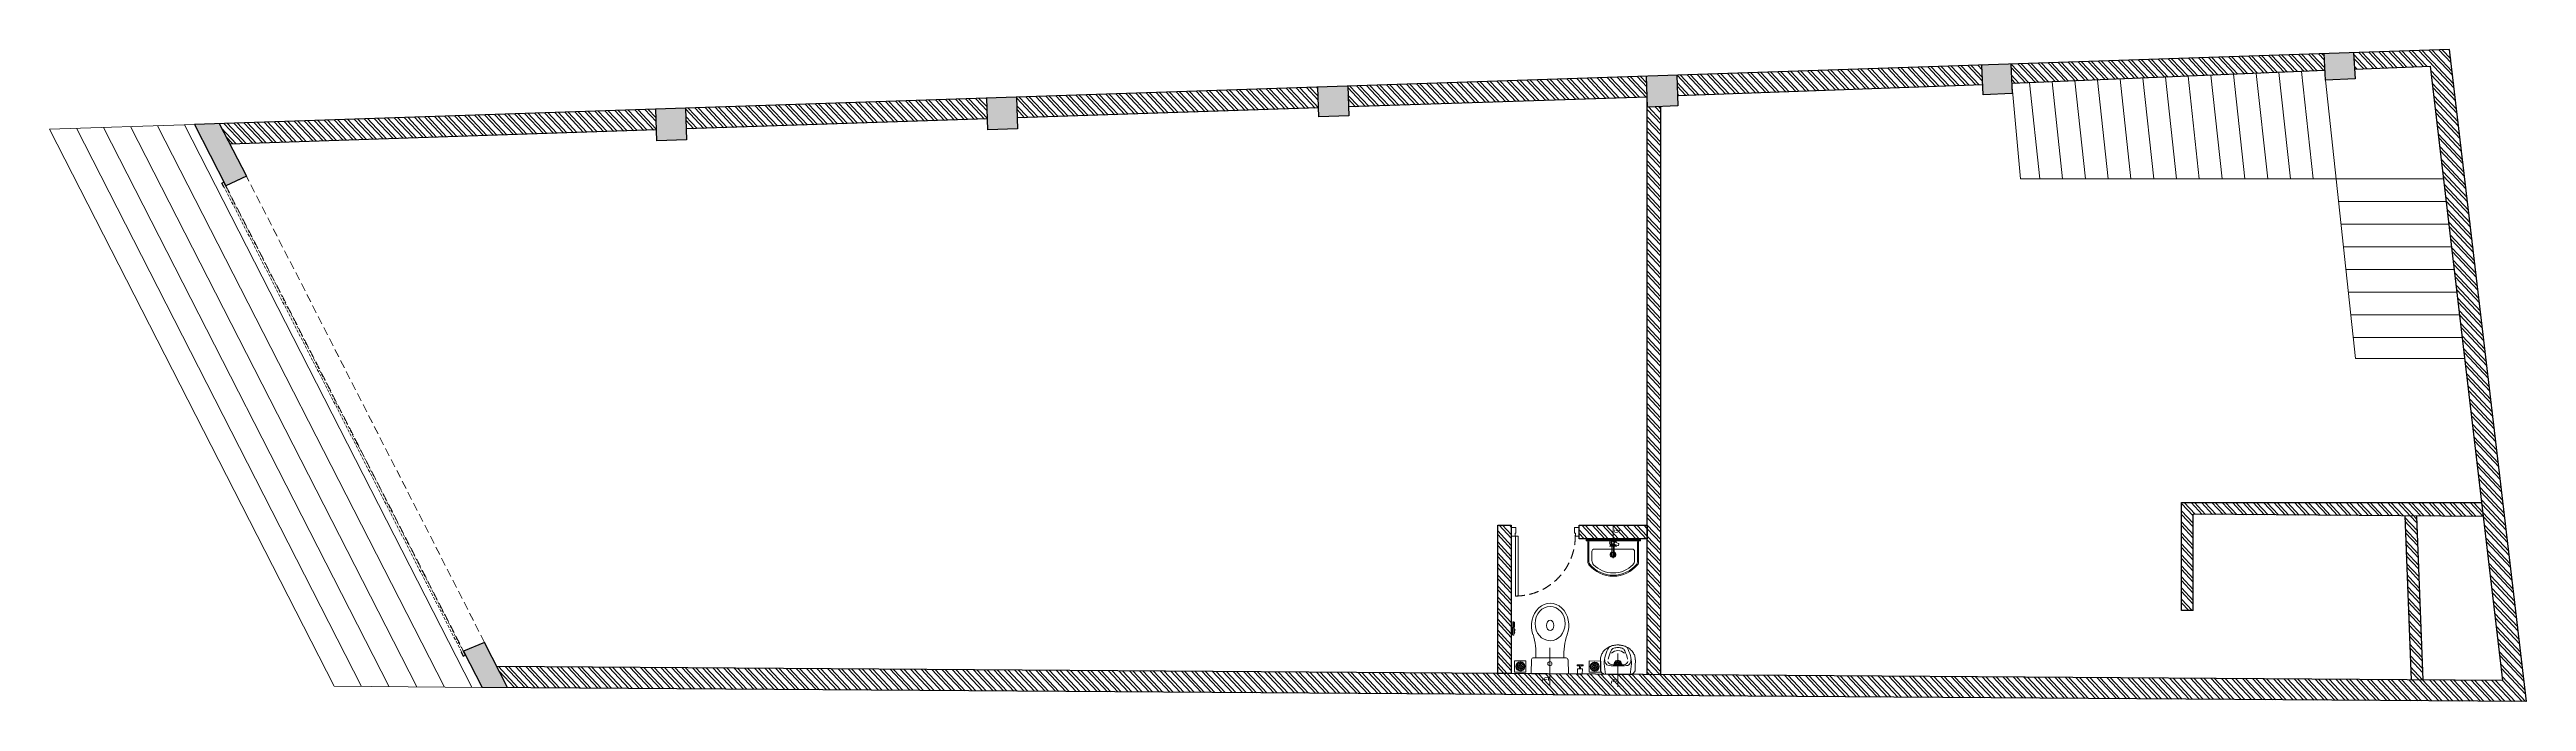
# Model space of a CAD drawing. Header units: feet. Extents: x -27332 to 0, y 0 to 7197.
import ezdxf

# ---------------------------------------------------------------- set-up
doc = ezdxf.new("R2010")
doc.units = ezdxf.units.FT
doc.header["$LTSCALE"] = 33
doc.header["$MEASUREMENT"] = 0
for name, pattern in [('a_p6_plan_L18$0$HIDDEN', [0.375, 0.25, -0.125]), ('CENTER', [2, 1.25, -0.25, 0.25, -0.25]), ('DOT2', [0.125, 0, -0.125]), ('HIDDEN', [9.525, 6.35, -3.175]), ('HIDDEN2', [4.7625, 3.175, -1.5875]), ('HIDDENX2', [0.75, 0.5, -0.25])]:
    doc.linetypes.add(name, pattern=pattern)
for name, color, linetype, lineweight in [('A-shutter', 8, 'Continuous', 18), ('beam', 90, 'Continuous', 9), ('centerline-toilets', 2, 'CENTER', 13), ('Door', 2, 'Continuous', 13), ('ele', 252, 'Continuous', 13), ('Fhitting', 152, 'Continuous', 30), ('LENS-DOOR', 34, 'Continuous', 20), ('LN-HATCH', 251, 'Continuous', 0), ('Mirror', 150, 'Continuous', 20), ('Panelling', 65, 'Continuous', 18), ('PARTITION', 22, 'Continuous', 30), ('rolling shutter', 1, 'Continuous', 5), ('Steps', 4, 'Continuous', 9), ('Toilet', 5, 'Continuous', 9)]:
    doc.layers.add(name, color=color, linetype=linetype, lineweight=lineweight)
doc.layers.add('A-WALL', color=1, linetype='Continuous')
doc.layers.add('column', color=10, linetype='Continuous')
doc.styles.get("Standard").update_dxf_attribs({"font": 'GILC____.TTF'})
pattern_1 = [(133.11, (-3282554.54, 5460117.466), (-60.7760807, -56.89315), []), (133.11, (-3282553.24, 5460156.69), (-60.7760807, -56.89315), [])]

# ---------------------------------------------------------------- blocks, each defined once
blk = doc.blocks.new('DLF-RSP-AR-CD-DWG-4DT-3113$0$X-TYPICAL TOILET UPPER FLOORS - 02$0$urinals')
at = {"layer": 'Toilet'}
for p, q in [((0, -16), (0, 8)), ((-46, -115), (46, -115)), ((0, -105), (0, -161))]:
    blk.add_line(p, q, dxfattribs=at)
blk.add_lwpolyline([(135, 0), (-135, 0, 0.036949), (-150, -116, 0.138094), (-100, -297, 0.221721), (-52, -318, 0.062656), (0, -325, 0.062656), (52, -318, 0.221721), (100, -297, 0.138094), (150, -116, 0.036949)], format="xyb", close=True, dxfattribs=at)
for centre, radius, start, end in [((-91, -153), 53.8, 148.4868, 188.6401), ((-94, -145), 47.1, 93.3708, 154.4824), ((-71, -150), 40.2, 106.7016, 169.725), ((414, -38), 538, 193.994, 204.5632), ((3, -1238), 1145, 90.1625, 95.0265), ((-51, -225), 119, 89.5454, 105.8857), ((-30, -241), 50, 204.5632, 250.4606), ((-2, -165), 97.6, 225, 270.9552), ((0, -996), 891, 89.9918, 93.182), ((0, -115), 40, 167.428, 12.572), ((0, -115), 33, 164.1814, 15.8186), ((0, -115), 32, 163.6049, 16.3951), ((0, -115), 22.6, 155.6653, 24.3347), ((0, -115), 14.7, 139.9109, 40.0891), ((-3, -1238), 1145, 84.9735, 89.8375), ((0, -996), 891, 86.818, 90.0082), ((2, -165), 97.6, 269.0448, 315), ((30, -241), 50, 289.5394, 335.4368), ((51, -225), 119, 74.1143, 90.4546), ((-414, -38), 538, 335.4368, 346.006), ((71, -150), 40.2, 10.275, 73.2984), ((94, -145), 47.1, 25.5176, 86.6292), ((91, -153), 53.8, 351.3599, 31.5132), ((-2, -161), 135, 250.4606, 270.6492), ((2, -161), 135, 269.3508, 289.5394)]:
    blk.add_arc(centre, radius, start, end, dxfattribs=at)
blk.add_open_spline([(135, 0), (105, 0), (76, 0), (-13, 0), (-73, 0), (-133, 0), (-133, 0), (-134, 0), (-134, 0), (-135, 0), (-135, 0), (-135, 0), (-135, 0), (-135, 0), (-135, 0), (-135, 0), (-135, 0), (-135, 0), (-135, 0), (-135, 0), (-135, 0), (-135, 0), (-135, 0), (-136, 0), (-136, 0), (-136, 0), (-137, 0), (-138, 0), (-138, 0), (-141, 0), (-142, 0), (-146, -1), (-149, -2), (-155, -3), (-158, -5), (-163, -7), (-166, -9), (-171, -13), (-173, -15), (-178, -19), (-180, -22), (-184, -27), (-185, -29), (-188, -35), (-189, -38), (-191, -43), (-191, -46), (-192, -50), (-192, -51), (-192, -52), (-192, -54), (-193, -56), (-193, -56), (-193, -57), (-193, -57), (-193, -57), (-193, -57), (-193, -57), (-193, -57), (-193, -57), (-193, -57), (-193, -58), (-193, -58), (-193, -58), (-193, -58), (-193, -58), (-193, -58), (-193, -58), (-193, -59), (-193, -59), (-193, -60), (-193, -61), (-193, -62), (-193, -65), (-193, -66), (-193, -72), (-193, -75), (-193, -86), (-193, -93), (-193, -114), (-193, -128), (-193, -146), (-193, -145), (-193, -149), (-193, -150), (-193, -154), (-193, -156), (-193, -159), (-193, -159), (-193, -159), (-193, -159), (-193, -160), (-193, -160), (-193, -160), (-193, -160), (-193, -160), (-193, -160), (-193, -160), (-193, -160), (-193, -160), (-193, -160), (-193, -160), (-193, -161), (-193, -161), (-193, -161), (-193, -162), (-193, -162), (-192, -164), (-192, -165), (-192, -168), (-192, -170), (-192, -176), (-191, -180), (-189, -191), (-188, -198), (-183, -212), (-180, -219), (-173, -233), (-169, -240), (-159, -253), (-154, -259), (-142, -271), (-136, -277), (-123, -287), (-115, -292), (-101, -301), (-93, -305), (-77, -311), (-69, -314), (-53, -319), (-44, -321), (-28, -323), (-20, -324), (-9, -325), (-7, -325), (-3, -325), (-1, -325), (2, -325), (4, -325), (8, -325), (11, -325), (21, -324), (27, -323), (42, -321), (50, -319), (67, -315), (75, -312), (92, -305), (100, -301), (115, -292), (123, -288), (136, -277), (143, -271), (155, -259), (160, -252), (170, -238), (174, -231), (181, -217), (184, -210), (188, -195), (190, -188), (191, -179), (191, -178), (192, -174), (192, -171), (192, -168), (192, -167), (192, -164), (192, -162), (192, -160), (192, -160), (192, -160), (192, -160), (192, -160), (192, -159), (192, -159), (192, -159), (192, -158), (192, -157), (192, -156), (192, -155), (192, -152), (192, -150), (192, -143), (192, -144), (192, -132), (192, -124), (192, -99), (192, -82), (192, -65), (192, -64), (192, -62), (192, -60), (192, -58), (192, -58), (192, -57), (192, -57), (192, -57), (192, -57), (192, -57), (192, -57), (192, -57), (192, -57), (192, -57), (192, -57), (192, -56), (192, -56), (192, -55), (192, -55), (192, -53), (192, -52), (192, -48), (191, -46), (190, -40), (189, -37), (186, -31), (184, -28), (180, -22), (178, -19), (173, -14), (170, -12), (164, -8), (161, -6), (155, -3), (151, -2), (145, -1), (142, 0), (137, 0), (136, 0), (135, 0)], degree=3, knots=[0, 0, 0, 0, 0.329607, 0.329607, 0.988822, 0.988822, 0.996691, 0.996691, 0.998638, 0.998638, 0.99992, 0.99992, 1.000227, 1.000227, 1.000534, 1.000534, 1.001148, 1.001148, 1.002375, 1.002375, 1.00483, 1.00483, 1.009739, 1.009739, 1.019558, 1.019558, 1.039196, 1.039196, 1.078472, 1.078472, 1.157024, 1.157024, 1.314128, 1.314128, 1.471232, 1.471232, 1.628335, 1.628335, 1.785439, 1.785439, 1.942543, 1.942543, 2.099647, 2.099647, 2.256751, 2.256751, 2.413855, 2.413855, 2.450944, 2.450944, 2.525122, 2.525122, 2.556641, 2.556641, 2.563699, 2.563699, 2.567479, 2.567479, 2.57001, 2.57001, 2.570783, 2.570783, 2.572328, 2.572328, 2.573873, 2.573873, 2.576964, 2.576964, 2.583145, 2.583145, 2.595507, 2.595507, 2.620232, 2.620232, 2.669681, 2.669681, 2.76858, 2.76858, 2.966376, 2.966376, 3.36197, 3.36197, 3.45996, 3.45996, 3.491387, 3.491387, 3.554241, 3.554241, 3.562213, 3.562213, 3.566829, 3.566829, 3.570018, 3.570018, 3.570684, 3.570684, 3.571294, 3.571294, 3.571904, 3.571904, 3.573124, 3.573124, 3.575564, 3.575564, 3.580444, 3.580444, 3.590203, 3.590203, 3.609723, 3.609723, 3.648762, 3.648762, 3.72684, 3.72684, 3.861362, 3.861362, 3.995884, 3.995884, 4.130406, 4.130406, 4.264928, 4.264928, 4.39945, 4.39945, 4.533972, 4.533972, 4.668494, 4.668494, 4.803016, 4.803016, 4.937539, 4.937539, 5.072061, 5.072061, 5.118026, 5.118026, 5.144558, 5.144558, 5.17109, 5.17109, 5.224154, 5.224154, 5.330281, 5.330281, 5.468863, 5.468863, 5.607445, 5.607445, 5.746027, 5.746027, 5.884609, 5.884609, 6.023191, 6.023191, 6.161773, 6.161773, 6.300355, 6.300355, 6.438937, 6.438937, 6.577519, 6.577519, 6.602876, 6.602876, 6.653589, 6.653589, 6.673028, 6.673028, 6.711906, 6.711906, 6.713712, 6.713712, 6.715518, 6.715518, 6.719129, 6.719129, 6.726351, 6.726351, 6.740796, 6.740796, 6.769686, 6.769686, 6.827466, 6.827466, 6.943027, 6.943027, 7.174147, 7.174147, 7.636387, 7.636387, 7.659394, 7.659394, 7.705407, 7.705407, 7.71212, 7.71212, 7.713128, 7.713128, 7.714137, 7.714137, 7.716153, 7.716153, 7.720185, 7.720185, 7.728249, 7.728249, 7.744378, 7.744378, 7.776636, 7.776636, 7.841152, 7.841152, 7.970184, 7.970184, 8.14844, 8.14844, 8.326696, 8.326696, 8.504953, 8.504953, 8.683209, 8.683209, 8.861465, 8.861465, 9.039722, 9.039722, 9.217978, 9.217978, 9.283185, 9.283185, 9.283185, 9.283185], dxfattribs=at)
blk = doc.blocks.new('jALI')
at = {"layer": 'Toilet', "ltscale": 5}
h = blk.add_hatch(dxfattribs=at)
h.set_pattern_fill('HEX', color=256, scale=50, angle=135, double=1)
h.set_pattern_definition([(135, (-344825.863, 460708.187), (-7.65465545, -7.65465545), [6.25, -12.5]), (255, (-344825.863, 460708.187), (10.4564538, -2.80179835), [6.25, -12.5]), (195, (-344830.282, 460712.606), (2.80179835, -10.4564538), [6.25, -12.5])])
edge = h.paths.add_edge_path()
edge.add_arc((-393188, 163648), 50, -90, 270)
blk.add_lwpolyline([(-393250, 163582), (-393126, 163582), (-393126, 163709), (-393250, 163709)], close=True, dxfattribs=at)
blk.add_circle((-393188, 163648), 50, dxfattribs=at)
blk = doc.blocks.new('Urinal')
at = {"layer": 'centerline-toilets', "linetype": 'HIDDEN', "ltscale": 10}
blk.add_line((0, 231), (0, -137), dxfattribs=at)
at = {"layer": 'Fhitting', "lineweight": 0, "ltscale": 0.5, "rotation": 180}
blk.add_blockref('DLF-RSP-AR-CD-DWG-4DT-3113$0$X-TYPICAL TOILET UPPER FLOORS - 02$0$urinals', (0, 0), dxfattribs=at)
at = {"layer": 'Fhitting', "lineweight": 0, "ltscale": 0.5, "xscale": -1, "rotation": 90}
blk.add_blockref('jALI', (163394, -393104), dxfattribs=at)
at = {"layer": 'centerline-toilets', "linetype": 'DOT2', "insert": (-31, -69), "char_height": 75, "width": 495.83, "attachment_point": 5, "rotation": 270}
blk.add_mtext('{\\fISOCPEUR|b0|i0|c0|p34;℄}', dxfattribs=at)
blk = doc.blocks.new('WC')
at = {"layer": 'centerline-toilets', "linetype": 'HIDDEN', "ltscale": 10}
blk.add_line((0, 286), (0, -135), dxfattribs=at)
at = {"layer": 'Toilet'}
for p, q in [((-413, 567), (-413, 429)), ((-401, 567), (-401, 429)), ((-419, 507), (-425, 507)), ((-425, 507), (-425, 489)), ((-419, 489), (-425, 489)), ((-419, 507), (-419, 489)), ((-419, 504), (-413, 504)), ((-419, 492), (-413, 492)), ((-206, 6), (-202, 157)), ((-200, 0), (200, 0)), ((181, 177), (-183, 177)), ((206, 6), (200, 157))]:
    blk.add_line(p, q, dxfattribs=at)
at = {"layer": 'Toilet', "ltscale": 100}
for p, q in [((366, 103), (300, 103)), ((300, 92), (300, 103)), ((326, 92), (300, 92)), ((307, 0), (307, 57)), ((359, 57), (307, 57)), ((326, 103), (326, 57)), ((340, 103), (340, 57)), ((366, 92), (340, 92)), ((359, 57), (359, 0)), ((366, 92), (366, 103)), ((359, 0), (307, 0))]:
    blk.add_line(p, q, dxfattribs=at)
at = {"layer": 'Toilet'}
blk.add_circle((0, 112), 22.9, dxfattribs=at)
for centre, radius, start, end in [((-407, 567), 6, 0, 180), ((-407, 429), 6, 180, 0), ((-776, 231), 622, 354.997, 19.0619), ((776, 226), 623, 160.5196, 184.5617), ((-200, 6), 5.72, 177.9546, 270), ((-182, 158), 19.3, 90.3509, 180.8981), ((180, 158), 19.3, 359.1019, 89.6491), ((200, 6), 5.72, 270, 2.0454)]:
    blk.add_arc(centre, radius, start, end, dxfattribs=at)
at = {"layer": 'Toilet', "extrusion": (0, 0, -1)}
for centre, major_axis, ratio, start_param, end_param in [((0, 534), (0, -245), 0.842028, 7.436326, 11.41323), ((0, 535), (0, -57.2), 0.7, 1.570796326794896, 7.853981633974482)]:
    blk.add_ellipse(centre, major_axis=major_axis, ratio=ratio, start_param=start_param, end_param=end_param, dxfattribs=at)
blk.add_ellipse((0, 555), major_axis=(0, -189), ratio=0.878788, dxfattribs=at)
at = {"layer": 'Toilet'}
blk.add_open_spline([(-401, 441), (-397, 441), (-384, 439), (-389, 459), (-396, 480), (-386, 478), (-386, 491), (-403, 487), (-385, 532), (-396, 547), (-391, 570), (-397, 569), (-401, 568)], degree=3, knots=[0, 0, 0, 0, 9.744972, 33.823887, 47.583551, 49.497915, 60.560502, 63.822284, 93.508019, 135.756925, 141.904352, 150.301906, 150.301906, 150.301906, 150.301906], dxfattribs=at)
at = {"layer": 'Fhitting', "lineweight": 0, "ltscale": 0.5, "rotation": 270}
blk.add_blockref('jALI', (-163973, -393109), dxfattribs=at)
at = {"layer": 'centerline-toilets', "linetype": 'DOT2', "insert": (-36, -57), "char_height": 85.83, "width": 567.4, "attachment_point": 5, "rotation": 270}
blk.add_mtext('{\\fISOCPEUR|b0|i0|c0|p34;℄}', dxfattribs=at)
blk = doc.blocks.new('Wash Basin')
at = {"layer": 'PARTITION', "lineweight": 9}
h = blk.add_hatch(dxfattribs=at)
h.set_pattern_fill('ANSI38', color=256, scale=70, angle=990, style=0, double=1)
h.set_pattern_definition([(315, (-64.7135, -33.325), (6.18718, 6.18718), []), (45, (-64.7135, -33.325), (6.18718, 18.56155), [21.875, -13.125])])
h.paths.add_polyline_path([(300, -22), (-300, -22), (-300, -34), (300, -34)])
at = {"layer": 'centerline-toilets', "linetype": 'HIDDEN', "ltscale": 10}
blk.add_line((0, -238), (0, 130), dxfattribs=at)
at = {"layer": 'Mirror', "ltscale": 0.5}
blk.add_lwpolyline([(-300, -34), (-300, -46), (300, -46), (300, -34)], close=True, dxfattribs=at)
at = {"layer": 'Panelling', "lineweight": 9}
blk.add_lwpolyline([(-300, -22), (-300, -34), (300, -34), (300, -22)], close=True, dxfattribs=at)
at = {"layer": 'Toilet', "ltscale": 100}
for p, q in [((-280, -32), (-280, -278)), ((-270, -22), (270, -22)), ((-268, -55), (-268, -278)), ((-258, -45), (258, -45)), ((-15, -89), (-15, -208)), ((11, -208), (11, -89)), ((268, -55), (268, -278)), ((280, -32), (280, -278))]:
    blk.add_line(p, q, dxfattribs=at)
blk.add_lwpolyline([(-235, -264, 0.191896), (-217, -309, 0.420236), (217, -309, 0.191896), (235, -264), (235, -161, 0.414214), (210, -136), (-210, -136, 0.414214), (-235, -161)], format="xyb", close=True, dxfattribs=at)
blk.add_lwpolyline([(41, -103), (-41, -103)], dxfattribs=at)
blk.add_lwpolyline([(23, -62), (58, -74, -0.414214), (61, -81), (58, -93, -0.414214), (50, -96), (16, -85)], format="xyb", dxfattribs=at)
for centre, radius in [((-2, -197), 22.5), ((-2, -67), 17.5)]:
    blk.add_circle(centre, radius, dxfattribs=at)
for centre, radius, start, end in [((-270, -32), 10, 90, 180), ((-258, -55), 10, 90, 180), ((-2, -197), 32.1, 113.0898, 66.246), ((-2, -197), 20.5, 128.0403, 237.2899), ((-2, -197), 20.5, 304.4733, 50.7332), ((258, -55), 10, 0, 90), ((270, -32), 10, 0, 90), ((-230, -278), 50, 180, 218.4461), ((0, -89), 348, 219.2826, 320.7174), ((-230, -278), 38, 180, 218.4461), ((0, -89), 336, 219.313, 320.687), ((230, -278), 38, 321.5539, 0), ((230, -278), 50, 321.5539, 0)]:
    blk.add_arc(centre, radius, start, end, dxfattribs=at)
for centre, major_axis, start_param, end_param in [((-2, -67), (0, 38.3), 4.720493, 9.081982), ((-2, -67), (-0.2, -25.6), 1.769108, 7.074098), ((-2, -208), (-9.04, 9.04), 0.785398, 3.926991), ((-2, -67), (0, 38.3), 3.484555, 4.083576)]:
    blk.add_ellipse(centre, major_axis=major_axis, ratio=1, start_param=start_param, end_param=end_param, dxfattribs=at)
at = {"layer": 'centerline-toilets', "linetype": 'DOT2', "insert": (33, 62), "char_height": 75, "width": 495.83, "attachment_point": 5, "rotation": 90}
blk.add_mtext('{\\fISOCPEUR|b0|i0|c0|p34;℄}', dxfattribs=at)
blk = doc.blocks.new('*U8')
at = {"layer": 'LENS-DOOR'}
for p, q in [((547492, 1778574), (547492, 1779235)), ((547523, 1779235), (547492, 1779235)), ((547523, 1779235), (547523, 1778574)), ((547447, 1778569), (547452, 1778569)), ((547447, 1778484), (547447, 1778569)), ((547447, 1778484), (547452, 1778484)), ((547452, 1778574), (547489, 1778574)), ((547452, 1778569), (547452, 1778574)), ((547452, 1778479), (547452, 1778484)), ((547452, 1778479), (547499, 1778479)), ((547489, 1778540), (547489, 1778574)), ((547489, 1778540), (547499, 1778540)), ((547523, 1778574), (547492, 1778574)), ((547499, 1778479), (547499, 1778540)), ((548145, 1778479), (548145, 1778540)), ((548156, 1778540), (548145, 1778540)), ((548192, 1778479), (548145, 1778479)), ((548192, 1778574), (548156, 1778574)), ((548156, 1778540), (548156, 1778574)), ((548192, 1778569), (548192, 1778574)), ((548197, 1778569), (548192, 1778569)), ((548192, 1778479), (548192, 1778484)), ((548197, 1778484), (548192, 1778484)), ((548197, 1778484), (548197, 1778569))]:
    blk.add_line(p, q, dxfattribs=at)
at = {"layer": 'LENS-DOOR', "color": 7, "linetype": 'HIDDEN2', "extrusion": (0, 0, -1)}
blk.add_ellipse((547492, 1778574), major_axis=(661, 0), ratio=1, start_param=-1.570791, end_param=0.051209, dxfattribs=at)
blk = doc.blocks.new('*U9')
at = {"layer": 'A-shutter', "color": 5, "ltscale": 10}
for points in [[(41039715, -1561539), (41039715, -1561544), (41039670, -1561544), (41039670, -1561564), (41039715, -1561564), (41039715, -1561569), (41039665, -1561569), (41039665, -1561539)], [(41045483, -1561539), (41045483, -1561544), (41045528, -1561544), (41045528, -1561564), (41045483, -1561564), (41045483, -1561569), (41045533, -1561569), (41045533, -1561539)]]:
    blk.add_lwpolyline(points, close=True, dxfattribs=at)
at = {"layer": 'A-shutter', "color": 5, "linetype": 'HIDDENX2', "ltscale": 2}
blk.add_lwpolyline([(41039670, -1561544), (41039670, -1561564), (41045528, -1561564), (41045528, -1561544)], close=True, dxfattribs=at)

msp = doc.modelspace()

# ---------------------------------------------------------------- hatches: boundary and pattern name
at = {"layer": 'column'}
h = msp.add_hatch(color=8, dxfattribs=at)
h.dxf.hatch_style = 1
h.paths.add_polyline_path([(-1889, 6873), (-1907, 7161), (-2231, 7151), (-2219, 6860)])
h.paths.add_polyline_path([(-5675, 6711), (-5688, 7036), (-6008, 7025), (-5995, 6698)])
h.paths.add_polyline_path([(-9363, 6575), (-9375, 6913), (-9710, 6902), (-9698, 6562)])
h.paths.add_polyline_path([(-12996, 6463), (-13007, 6793), (-13337, 6782), (-13326, 6452)])
h.paths.add_polyline_path([(-20302, 6200), (-20313, 6550), (-20643, 6539), (-20632, 6189)])
h.paths.add_polyline_path([(-16649, 6321), (-16660, 6671), (-16990, 6660), (-16979, 6310)])
h.paths.add_polyline_path([(-25385, 5692), (-25158, 5797), (-25461, 6379), (-25731, 6370)])
h.paths.add_polyline_path([(-22277, 154), (-22531, 652), (-22762, 555), (-22558, 156)])
at = {"layer": 'LN-HATCH'}
h = msp.add_hatch(dxfattribs=at)
h.set_pattern_fill('ANSI32', color=256, scale=222, angle=88.11)
h.set_pattern_definition(pattern_1)
h.paths.add_polyline_path([(0, 0), (-848, 7197), (-1907, 7161), (-1896, 6978), (-1058, 7013), (-259, 232), (-22395, 385), (-22277, 154)])
h.paths.add_polyline_path([(-20636, 6309), (-20643, 6539), (-25461, 6379), (-25343, 6153)])
h.paths.add_polyline_path([(-16983, 6430), (-16990, 6660), (-20313, 6550), (-20306, 6320)], flags=17)
h.paths.add_polyline_path([(-13330, 6552), (-13337, 6782), (-16660, 6671), (-16653, 6441)], flags=17)
h.paths.add_polyline_path([(-9702, 6672), (-9710, 6902), (-13007, 6793), (-13000, 6563)], flags=17)
h.paths.add_polyline_path([(-5999, 6808), (-6008, 7025), (-9375, 6913), (-9367, 6685)], flags=17)
h.paths.add_polyline_path([(-2223, 6965), (-2231, 7151), (-5688, 7036), (-5679, 6821)], flags=17)
h = msp.add_hatch(dxfattribs=at)
h.set_pattern_fill('ANSI32', color=256, scale=222, angle=88.11)
h.set_pattern_definition(pattern_1)
h.paths.add_polyline_path([(-9552, 296), (-9552, 6568), (-9698, 6562), (-9702, 297)])
h = msp.add_hatch(dxfattribs=at)
h.set_pattern_fill('ANSI32', color=256, scale=222, angle=88.11)
h.set_pattern_definition(pattern_1)
h.paths.add_polyline_path([(-472, 2043), (-491, 2196), (-1883, 2196), (-1883, 2053)])
h.paths.add_polyline_path([(-1274, 239), (-1343, 2049), (-1213, 2048), (-1144, 238)])
h.paths.add_polyline_path([(-2219, 2055), (-2219, 2196), (-3806, 2196), (-3806, 1006), (-3676, 1006), (-3676, 2066)])
h.paths.add_polyline_path([(-1883, 2053), (-1883, 2196), (-2219, 2196), (-2219, 2055)])
h = msp.add_hatch(dxfattribs=at)
h.set_pattern_fill('ANSI32', color=256, scale=222, angle=88.11)
h.set_pattern_definition(pattern_1)
h.paths.add_polyline_path([(-10452, 1947), (-9702, 1947), (-9702, 1797), (-10452, 1797)])
h.paths.add_polyline_path([(-11202, 308), (-11352, 309), (-11352, 1947), (-11202, 1947)])

# ---------------------------------------------------------------- linework, layer by layer
at = {"layer": 'A-WALL'}
for p, q in [((-848, 7197), (-25731, 6370)), ((0, 0), (-848, 7197)), ((-2223, 6965), (-5679, 6821)), ((-1896, 6978), (-1058, 7013)), ((-259, 232), (-1058, 7013)), ((-9702, 6672), (-13000, 6563)), ((-5999, 6808), (-9367, 6685)), ((-20636, 6309), (-25343, 6153)), ((-16983, 6430), (-20306, 6320)), ((-13330, 6552), (-16653, 6441)), ((-3806, 1006), (-3806, 2196)), ((-3806, 2196), (-491, 2196)), ((-3676, 1006), (-3676, 2066)), ((-472, 2043), (-3676, 2066)), ((-1343, 2049), (-1274, 239)), ((-1212, 2043), (-1144, 238)), ((-3676, 1006), (-3806, 1006)), ((-259, 232), (-22395, 385)), ((0, 0), (-22558, 156))]:
    msp.add_line(p, q, dxfattribs=at)
for points in [[(-9702, 297), (-9702, 6672)], [(-9552, 297), (-9552, 6568)]]:
    msp.add_lwpolyline(points, dxfattribs=at)
for points in [[(-11202, 308), (-11352, 309), (-11352, 1947), (-11202, 1947)], [(-10452, 1947), (-9702, 1947), (-9702, 1797), (-10452, 1797)]]:
    msp.add_lwpolyline(points, close=True, dxfattribs=at)
at = {"layer": 'beam', "linetype": 'a_p6_plan_L18$0$HIDDEN', "lineweight": 5, "ltscale": 11}
msp.add_lwpolyline([(-22531, 652), (-25158, 5797), (-25385, 5692), (-22762, 555)], close=True, dxfattribs=at)
at = {"layer": 'column'}
for p, q in [((-2219, 6860), (-2231, 7151)), ((-1907, 7161), (-1889, 6873)), ((-9698, 6562), (-9710, 6902)), ((-9375, 6913), (-9363, 6575)), ((-5995, 6698), (-6008, 7025)), ((-5688, 7036), (-5675, 6711)), ((-1889, 6873), (-2219, 6860)), ((-16979, 6310), (-16990, 6660)), ((-16660, 6671), (-16649, 6321)), ((-13326, 6452), (-13337, 6782)), ((-13007, 6793), (-12996, 6463)), ((-9363, 6575), (-9698, 6562)), ((-5675, 6711), (-5995, 6698)), ((-25731, 6370), (-25385, 5692)), ((-25461, 6379), (-25158, 5797)), ((-20632, 6189), (-20643, 6539)), ((-20313, 6550), (-20302, 6200)), ((-16649, 6321), (-16979, 6310)), ((-12996, 6463), (-13326, 6452)), ((-20302, 6200), (-20632, 6189)), ((-25158, 5797), (-25385, 5692)), ((-22531, 652), (-22762, 555)), ((-22762, 555), (-22558, 156)), ((-22277, 154), (-22531, 652))]:
    msp.add_line(p, q, dxfattribs=at)
at = {"layer": 'Steps'}
for p, q in [((-5118, 5769), (-5234, 6840)), ((-4867, 5769), (-4984, 6850)), ((-4615, 5769), (-4734, 6860)), ((-4364, 5769), (-4483, 6871)), ((-4112, 5769), (-4233, 6881)), ((-3861, 5769), (-3983, 6892)), ((-3610, 5769), (-3732, 6902)), ((-3358, 5769), (-3482, 6912)), ((-3107, 5769), (-3232, 6923)), ((-2855, 5769), (-2981, 6933)), ((-2604, 5769), (-2731, 6944)), ((-2352, 5769), (-2481, 6954)), ((-1886, 3785), (-2219, 6860)), ((-5582, 5769), (-5679, 6821)), ((-5370, 5769), (-5485, 6829)), ((-25731, 6370), (-27332, 6317)), ((-27332, 6317), (-24192, 168)), ((-27034, 6327), (-23888, 165)), ((-26735, 6337), (-23584, 163)), ((-26437, 6346), (-23279, 161)), ((-26139, 6356), (-22975, 159)), ((-25841, 6366), (-22671, 157)), ((-5582, 5769), (-912, 5769)), ((-2074, 5519), (-882, 5519)), ((-2047, 5269), (-853, 5269)), ((-2020, 5019), (-823, 5019)), ((-1993, 4769), (-794, 4769)), ((-1966, 4519), (-764, 4519)), ((-1938, 4269), (-735, 4269)), ((-1911, 4019), (-705, 4019)), ((-678, 3785), (-1886, 3785)), ((-24192, 168), (-22558, 156))]:
    msp.add_line(p, q, dxfattribs=at)

# ---------------------------------------------------------------- block references
at = {"layer": 'Door', "xscale": -1, "rotation": 180}
msp.add_blockref('*U8', (-558649, 1780399), dxfattribs=at)
at = {"layer": 'ele', "color": 0, "lineweight": -2}
msp.add_blockref('Wash Basin', (-10077, 1819), dxfattribs=at)
at = {"layer": 'ele', "color": 0, "lineweight": -2, "rotation": 359.6031301595431}
for name, p in [('WC', (-10777, 305)), ('Urinal', (-10027, 299))]:
    msp.add_blockref(name, p, dxfattribs=at)
at = {"layer": 'rolling shutter', "color": 2, "xscale": -1, "rotation": 297.0464806206491}
msp.add_blockref('*U9', (20029303, -35840920), dxfattribs=at)

doc.saveas('drawing.dxf')
